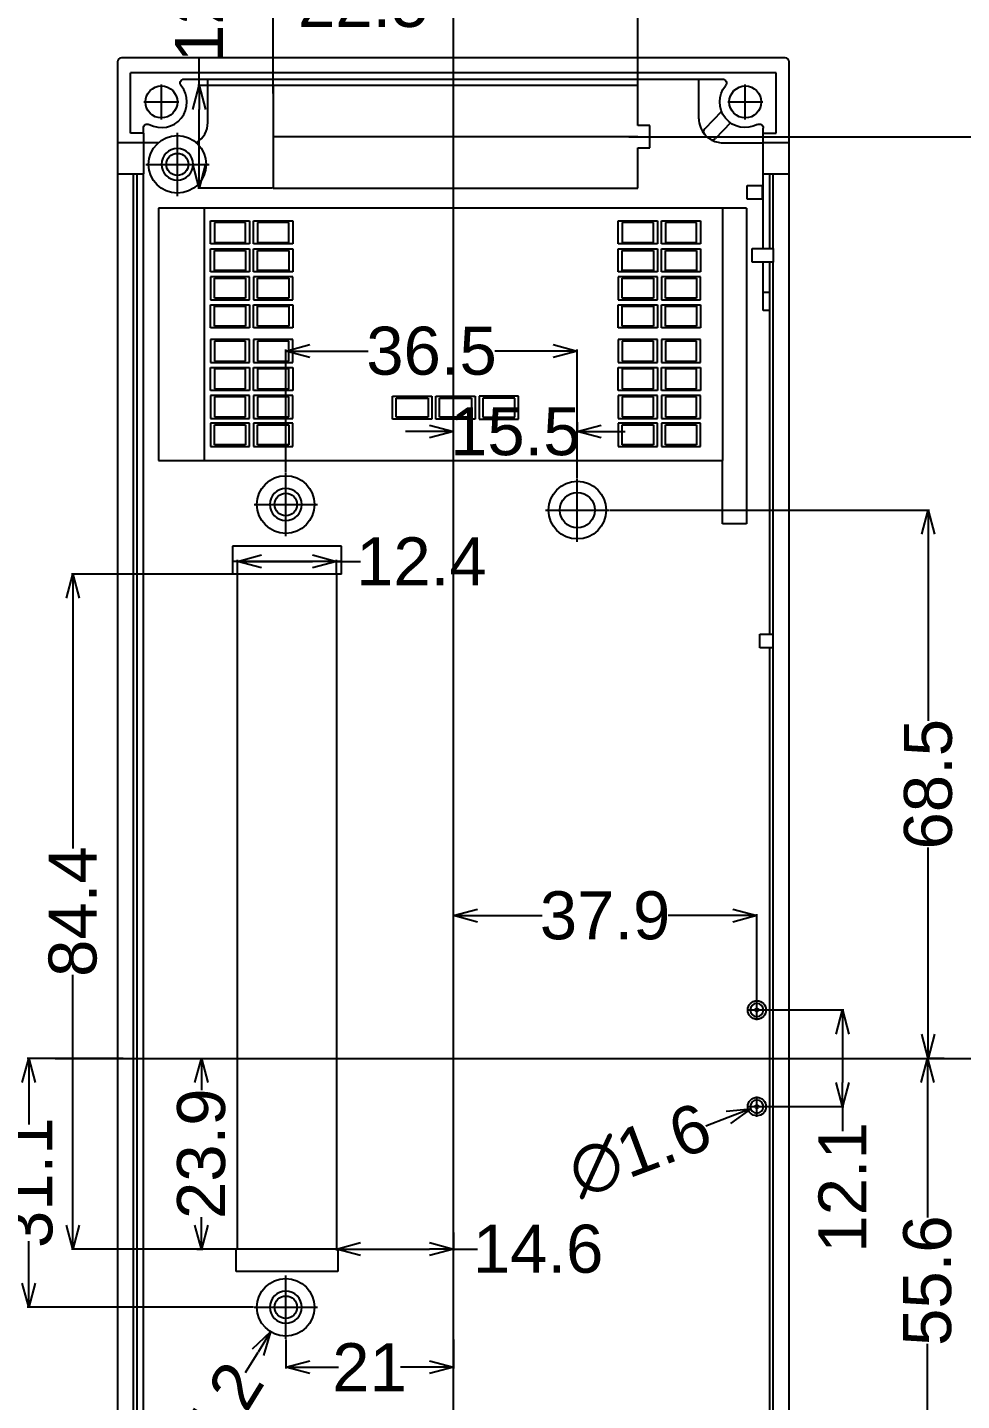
# Model space of a CAD drawing. Header units: millimetres. Extents: x 3277 to 4118, y 1069 to 1745.
# Drawn here: x 3357.5 to 3474.3, y 1372.1 to 1543.7 of the extents above; entities that cross this region are included whole.
import ezdxf
from ezdxf.lldxf.tags import DXFTag

# ---------------------------------------------------------------- set-up
doc = ezdxf.new("R2010")
doc.units = ezdxf.units.MM
doc.layers.add('2', color=7, linetype='Continuous', true_color=0xffffff)
doc.styles.get("Standard").update_dxf_attribs({"font": 'arial.ttf'})
tags = doc.linetypes.add('CENTER', pattern=[2, 1.25, -0.25, 0.25, -0.25]).pattern_tags.tags
tags[10:11] = [DXFTag(74, 4), DXFTag(75, 0), DXFTag(340, '0'), DXFTag(46, 0.0), DXFTag(50, 0.0), DXFTag(44, 0.0), DXFTag(45, 0.0)]
tags[8:9] = [DXFTag(74, 4), DXFTag(75, 0), DXFTag(340, '0'), DXFTag(46, 0.0), DXFTag(50, 0.0), DXFTag(44, 0.0), DXFTag(45, 0.0)]
tags[6:7] = [DXFTag(74, 4), DXFTag(75, 0), DXFTag(340, '0'), DXFTag(46, 0.0), DXFTag(50, 0.0), DXFTag(44, 0.0), DXFTag(45, 0.0)]
tags[4:5] = [DXFTag(74, 4), DXFTag(75, 0), DXFTag(340, '0'), DXFTag(46, 0.0), DXFTag(50, 0.0), DXFTag(44, 0.0), DXFTag(45, 0.0)]
doc.dimstyles.new('副本 (2)Standard', dxfattribs={"dimtxt": 6, "dimasz": 3, "dimexe": 0.18, "dimexo": 0.0625, "dimgap": 0.09, "dimtad": 0, "dimdec": 1, "dimdsep": 46, "dimtxsty": 'Standard', "dimblk": 'OPEN30', "dimcen": 0.09, "dimclrd": 3, "dimclre": 3, "dimclrt": 6, "dimazin": 2, "dimtfac": 1, "dimtdec": 1, "dimtofl": 0, "dimtmove": 0, "dimatfit": 3, "dimfxl": 1, "dimtolj": 1, "dimtzin": 0, "dimarcsym": 0})

# ---------------------------------------------------------------- blocks, each defined once
blk = doc.blocks.new('_Open30')
at = {"color": 0, "linetype": 'ByBlock', "lineweight": -2}
for p, q in [((-1, 0.268), (0, 0)), ((0, 0), (-1, -0.268)), ((0, 0), (-1, 0))]:
    blk.add_line(p, q, dxfattribs=at)
blk = doc.blocks.new('*D101')
at = {"color": 3, "lineweight": -2, "transparency": 16777216}
for p, q in [((3378.99, 1536.44), (3378.99, 1539.93)), ((3388.17, 1536.44), (3378.81, 1536.44)), ((3378.99, 1526.64), (3378.99, 1533.44)), ((3388.17, 1523.64), (3378.81, 1523.64))]:
    blk.add_line(p, q, dxfattribs=at)
at = {"layer": 'Defpoints', "color": 0, "transparency": 16777216}
for p in [(3378.99, 1536.44), (3388.23, 1536.44), (3388.23, 1523.64)]:
    blk.add_point(p, dxfattribs=at)
at = {"color": 3, "lineweight": -2, "transparency": 16777216, "xscale": 3, "yscale": 3, "zscale": 3}
for p, rotation in [((3378.99, 1536.44), 90), ((3378.99, 1523.64), 270)]:
    blk.add_blockref('_Open30', p, dxfattribs=dict(at, rotation=rotation))
at = {"color": 6, "transparency": 16777216, "insert": (3378.99, 1547.53), "char_height": 6, "attachment_point": 5, "rotation": 90}
blk.add_mtext('\\A1;12.8', dxfattribs=at)
blk = doc.blocks.new('*D102')
at = {"color": 3, "lineweight": -2, "transparency": 16777216}
for p, q in [((3388.23, 1535.45), (3388.23, 1557.2)), ((3391.23, 1557.02), (3403.03, 1557.02)), ((3430.83, 1557.02), (3419.03, 1557.02)), ((3433.83, 1535.45), (3433.83, 1557.2))]:
    blk.add_line(p, q, dxfattribs=at)
at = {"layer": 'Defpoints', "color": 0, "transparency": 16777216}
for p in [(3433.83, 1557.02), (3388.23, 1535.39), (3433.83, 1535.39)]:
    blk.add_point(p, dxfattribs=at)
at = {"color": 3, "lineweight": -2, "transparency": 16777216, "xscale": 3, "yscale": 3, "zscale": 3, "rotation": 180}
blk.add_blockref('_Open30', (3388.23, 1557.02), dxfattribs=at)
at = {"color": 3, "lineweight": -2, "transparency": 16777216, "xscale": 3, "yscale": 3, "zscale": 3}
blk.add_blockref('_Open30', (3433.83, 1557.02), dxfattribs=at)
at = {"color": 6, "transparency": 16777216, "insert": (3411.03, 1557.02), "char_height": 6, "attachment_point": 5}
blk.add_mtext('\\A1;45.6', dxfattribs=at)
blk = doc.blocks.new('*D103')
at = {"color": 3, "lineweight": -2, "transparency": 16777216}
for p, q in [((3388.23, 1543.44), (3388.23, 1546.9)), ((3391.23, 1546.72), (3391.54, 1546.72)), ((3407.76, 1546.72), (3407.45, 1546.72)), ((3410.76, 1539.2), (3410.76, 1546.9))]:
    blk.add_line(p, q, dxfattribs=at)
at = {"layer": 'Defpoints', "color": 0, "transparency": 16777216}
for p in [(3410.76, 1546.72), (3388.23, 1543.38), (3410.76, 1539.13)]:
    blk.add_point(p, dxfattribs=at)
at = {"color": 3, "lineweight": -2, "transparency": 16777216, "xscale": 3, "yscale": 3, "zscale": 3, "rotation": 180}
blk.add_blockref('_Open30', (3388.23, 1546.72), dxfattribs=at)
at = {"color": 3, "lineweight": -2, "transparency": 16777216, "xscale": 3, "yscale": 3, "zscale": 3}
blk.add_blockref('_Open30', (3410.76, 1546.72), dxfattribs=at)
at = {"color": 6, "transparency": 16777216, "insert": (3399.5, 1546.72), "char_height": 6, "attachment_point": 5}
blk.add_mtext('\\A1;22.5', dxfattribs=at)
blk = doc.blocks.new('*D104')
at = {"color": 3, "lineweight": -2, "transparency": 16777216}
for p, q in [((3432.71, 1530.04), (3481.85, 1530.04)), ((3481.67, 1527.04), (3481.67, 1482.37)), ((3481.67, 1417.89), (3481.67, 1462.57)), ((3448.55, 1414.89), (3481.85, 1414.89))]:
    blk.add_line(p, q, dxfattribs=at)
at = {"layer": 'Defpoints', "color": 0, "transparency": 16777216}
for p in [(3432.65, 1530.04), (3448.49, 1414.89), (3481.67, 1414.89)]:
    blk.add_point(p, dxfattribs=at)
at = {"color": 3, "lineweight": -2, "transparency": 16777216, "xscale": 3, "yscale": 3, "zscale": 3}
for p, rotation in [((3481.67, 1530.04), 90), ((3481.67, 1414.89), 270)]:
    blk.add_blockref('_Open30', p, dxfattribs=dict(at, rotation=rotation))
at = {"color": 6, "transparency": 16777216, "insert": (3481.67, 1472.47), "char_height": 6, "attachment_point": 5, "rotation": 90}
blk.add_mtext('\\A1;115.2', dxfattribs=at)
blk = doc.blocks.new('*D105')
at = {"color": 3, "lineweight": -2, "transparency": 16777216}
for p, q in [((3389.81, 1488.12), (3389.81, 1503.45)), ((3392.81, 1503.27), (3400.13, 1503.27)), ((3423.26, 1503.27), (3415.94, 1503.27)), ((3426.26, 1487.42), (3426.26, 1503.45))]:
    blk.add_line(p, q, dxfattribs=at)
at = {"layer": 'Defpoints', "color": 0, "transparency": 16777216}
for p in [(3426.26, 1503.27), (3389.81, 1488.05), (3426.26, 1487.35)]:
    blk.add_point(p, dxfattribs=at)
at = {"color": 3, "lineweight": -2, "transparency": 16777216, "xscale": 3, "yscale": 3, "zscale": 3, "rotation": 180}
blk.add_blockref('_Open30', (3389.81, 1503.27), dxfattribs=at)
at = {"color": 3, "lineweight": -2, "transparency": 16777216, "xscale": 3, "yscale": 3, "zscale": 3}
blk.add_blockref('_Open30', (3426.26, 1503.27), dxfattribs=at)
at = {"color": 6, "transparency": 16777216, "insert": (3408.03, 1503.27), "char_height": 6, "attachment_point": 5}
blk.add_mtext('\\A1;36.5', dxfattribs=at)
blk = doc.blocks.new('*D106')
at = {"color": 3, "lineweight": -2, "transparency": 16777216}
for p, q in [((3407.76, 1493.21), (3404.76, 1493.21)), ((3410.76, 1492.36), (3410.76, 1493.39)), ((3426.26, 1494.36), (3426.26, 1493.03)), ((3429.26, 1493.21), (3432.26, 1493.21))]:
    blk.add_line(p, q, dxfattribs=at)
at = {"layer": 'Defpoints', "color": 0, "transparency": 16777216}
for p in [(3426.26, 1494.42), (3410.76, 1493.21), (3410.76, 1492.3)]:
    blk.add_point(p, dxfattribs=at)
at = {"color": 3, "lineweight": -2, "transparency": 16777216, "xscale": 3, "yscale": 3, "zscale": 3}
blk.add_blockref('_Open30', (3410.76, 1493.21), dxfattribs=at)
at = {"color": 3, "lineweight": -2, "transparency": 16777216, "xscale": 3, "yscale": 3, "zscale": 3, "rotation": 180}
blk.add_blockref('_Open30', (3426.26, 1493.21), dxfattribs=at)
at = {"color": 6, "transparency": 16777216, "insert": (3418.51, 1493.21), "char_height": 6, "attachment_point": 5}
blk.add_mtext('\\A1;15.5', dxfattribs=at)
blk = doc.blocks.new('*D107')
at = {"color": 3, "lineweight": -2, "transparency": 16777216}
for p, q in [((3430.28, 1483.39), (3470.31, 1483.39)), ((3470.13, 1480.39), (3470.13, 1457.07)), ((3470.13, 1417.89), (3470.13, 1441.22)), ((3472.11, 1414.89), (3469.95, 1414.89))]:
    blk.add_line(p, q, dxfattribs=at)
at = {"layer": 'Defpoints', "color": 0, "transparency": 16777216}
for p in [(3430.22, 1483.39), (3470.13, 1414.89), (3472.17, 1414.89)]:
    blk.add_point(p, dxfattribs=at)
at = {"color": 3, "lineweight": -2, "transparency": 16777216, "xscale": 3, "yscale": 3, "zscale": 3}
for p, rotation in [((3470.13, 1483.39), 90), ((3470.13, 1414.89), 270)]:
    blk.add_blockref('_Open30', p, dxfattribs=dict(at, rotation=rotation))
at = {"color": 6, "transparency": 16777216, "insert": (3470.13, 1449.14), "char_height": 6, "attachment_point": 5, "rotation": 90}
blk.add_mtext('\\A1;68.5', dxfattribs=at)
blk = doc.blocks.new('*D108')
at = {"color": 3, "lineweight": -2, "transparency": 16777216}
for p, q in [((3383.77, 1475.46), (3383.77, 1477.17)), ((3386.77, 1476.99), (3393.17, 1476.99)), ((3396.17, 1475.46), (3396.17, 1477.17)), ((3396.17, 1476.99), (3399.17, 1476.99))]:
    blk.add_line(p, q, dxfattribs=at)
at = {"layer": 'Defpoints', "color": 0, "transparency": 16777216}
for p in [(3396.17, 1476.99), (3383.77, 1475.39), (3396.17, 1475.39)]:
    blk.add_point(p, dxfattribs=at)
at = {"color": 3, "lineweight": -2, "transparency": 16777216, "xscale": 3, "yscale": 3, "zscale": 3, "rotation": 180}
blk.add_blockref('_Open30', (3383.77, 1476.99), dxfattribs=at)
at = {"color": 3, "lineweight": -2, "transparency": 16777216, "xscale": 3, "yscale": 3, "zscale": 3}
blk.add_blockref('_Open30', (3396.17, 1476.99), dxfattribs=at)
at = {"color": 6, "transparency": 16777216, "insert": (3406.76, 1476.99), "char_height": 6, "attachment_point": 5}
blk.add_mtext('\\A1;12.4', dxfattribs=at)
blk = doc.blocks.new('*D109')
at = {"color": 3, "lineweight": -2, "transparency": 16777216}
for p, q in [((3384.1, 1475.39), (3363.01, 1475.39)), ((3363.19, 1472.39), (3363.19, 1441.09)), ((3363.19, 1394.04), (3363.19, 1425.34)), ((3385.4, 1391.04), (3363.01, 1391.04))]:
    blk.add_line(p, q, dxfattribs=at)
at = {"layer": 'Defpoints', "color": 0, "transparency": 16777216}
for p in [(3363.19, 1475.39), (3384.16, 1475.39), (3385.47, 1391.04)]:
    blk.add_point(p, dxfattribs=at)
at = {"color": 3, "lineweight": -2, "transparency": 16777216, "xscale": 3, "yscale": 3, "zscale": 3}
for p, rotation in [((3363.19, 1475.39), 90), ((3363.19, 1391.04), 270)]:
    blk.add_blockref('_Open30', p, dxfattribs=dict(at, rotation=rotation))
at = {"color": 6, "transparency": 16777216, "insert": (3363.19, 1433.22), "char_height": 6, "attachment_point": 5, "rotation": 90}
blk.add_mtext('\\A1;84.4', dxfattribs=at)
blk = doc.blocks.new('*D110')
at = {"color": 3, "lineweight": -2, "transparency": 16777216}
for p, q in [((3396.17, 1392.55), (3396.17, 1390.88)), ((3410.76, 1393.12), (3410.76, 1390.88)), ((3399.17, 1391.06), (3407.76, 1391.06)), ((3410.76, 1391.06), (3413.76, 1391.06))]:
    blk.add_line(p, q, dxfattribs=at)
at = {"layer": 'Defpoints', "color": 0, "transparency": 16777216}
for p in [(3410.76, 1393.19), (3396.17, 1392.61), (3410.76, 1391.06)]:
    blk.add_point(p, dxfattribs=at)
at = {"color": 3, "lineweight": -2, "transparency": 16777216, "xscale": 3, "yscale": 3, "zscale": 3, "rotation": 180}
blk.add_blockref('_Open30', (3396.17, 1391.06), dxfattribs=at)
at = {"color": 3, "lineweight": -2, "transparency": 16777216, "xscale": 3, "yscale": 3, "zscale": 3}
blk.add_blockref('_Open30', (3410.76, 1391.06), dxfattribs=at)
at = {"color": 6, "transparency": 16777216, "insert": (3421.36, 1391.06), "char_height": 6, "attachment_point": 5}
blk.add_mtext('\\A1;14.6', dxfattribs=at)
blk = doc.blocks.new('*D111')
at = {"color": 3, "lineweight": -2, "transparency": 16777216}
for p, q in [((3389.81, 1379.77), (3389.81, 1376.12)), ((3410.76, 1379.77), (3410.76, 1376.12)), ((3392.81, 1376.3), (3396.42, 1376.3)), ((3407.76, 1376.3), (3404.14, 1376.3))]:
    blk.add_line(p, q, dxfattribs=at)
at = {"layer": 'Defpoints', "color": 0, "transparency": 16777216}
for p in [(3389.81, 1379.83), (3410.76, 1379.83), (3410.76, 1376.3)]:
    blk.add_point(p, dxfattribs=at)
at = {"color": 3, "lineweight": -2, "transparency": 16777216, "xscale": 3, "yscale": 3, "zscale": 3, "rotation": 180}
blk.add_blockref('_Open30', (3389.81, 1376.3), dxfattribs=at)
at = {"color": 3, "lineweight": -2, "transparency": 16777216, "xscale": 3, "yscale": 3, "zscale": 3}
blk.add_blockref('_Open30', (3410.76, 1376.3), dxfattribs=at)
at = {"color": 6, "transparency": 16777216, "insert": (3400.28, 1376.3), "char_height": 6, "attachment_point": 5}
blk.add_mtext('\\A1;21', dxfattribs=at)
blk = doc.blocks.new('*D112')
at = {"color": 3, "lineweight": -2, "transparency": 16777216}
for p, q in [((3369.49, 1414.89), (3357.49, 1414.89)), ((3357.67, 1411.89), (3357.67, 1406.64)), ((3357.67, 1386.79), (3357.67, 1392.04)), ((3385.79, 1383.79), (3357.49, 1383.79))]:
    blk.add_line(p, q, dxfattribs=at)
at = {"layer": 'Defpoints', "color": 0, "transparency": 16777216}
for p in [(3357.67, 1414.89), (3369.55, 1414.89), (3385.85, 1383.79)]:
    blk.add_point(p, dxfattribs=at)
at = {"color": 3, "lineweight": -2, "transparency": 16777216, "xscale": 3, "yscale": 3, "zscale": 3}
for p, rotation in [((3357.67, 1414.89), 90), ((3357.67, 1383.79), 270)]:
    blk.add_blockref('_Open30', p, dxfattribs=dict(at, rotation=rotation))
at = {"color": 6, "transparency": 16777216, "insert": (3357.67, 1399.34), "char_height": 6, "attachment_point": 5, "rotation": 90}
blk.add_mtext('\\A1;31.1', dxfattribs=at)
blk = doc.blocks.new('*D113')
at = {"color": 3, "lineweight": -2, "transparency": 16777216}
for p, q in [((3378.67, 1414.89), (3379.44, 1414.89)), ((3379.26, 1411.89), (3379.26, 1410.91)), ((3379.26, 1394.04), (3379.26, 1395.03)), ((3378.67, 1391.04), (3379.44, 1391.04))]:
    blk.add_line(p, q, dxfattribs=at)
at = {"layer": 'Defpoints', "color": 0, "transparency": 16777216}
for p in [(3378.61, 1414.89), (3379.26, 1414.89), (3378.61, 1391.04)]:
    blk.add_point(p, dxfattribs=at)
at = {"color": 3, "lineweight": -2, "transparency": 16777216, "xscale": 3, "yscale": 3, "zscale": 3}
for p, rotation in [((3379.26, 1414.89), 90), ((3379.26, 1391.04), 270)]:
    blk.add_blockref('_Open30', p, dxfattribs=dict(at, rotation=rotation))
at = {"color": 6, "transparency": 16777216, "insert": (3379.26, 1402.97), "char_height": 6, "attachment_point": 5, "rotation": 90}
blk.add_mtext('\\A1;23.9', dxfattribs=at)
blk = doc.blocks.new('*D117')
at = {"color": 3, "lineweight": -2, "transparency": 16777216}
for p, q in [((3456.14, 1414.89), (3470.22, 1414.89)), ((3470.04, 1411.89), (3470.04, 1394.99)), ((3470.04, 1362.32), (3470.04, 1379.23)), ((3432.08, 1359.32), (3470.22, 1359.32))]:
    blk.add_line(p, q, dxfattribs=at)
at = {"layer": 'Defpoints', "color": 0, "transparency": 16777216}
for p in [(3456.08, 1414.89), (3470.04, 1414.89), (3432.02, 1359.32)]:
    blk.add_point(p, dxfattribs=at)
at = {"color": 3, "lineweight": -2, "transparency": 16777216, "xscale": 3, "yscale": 3, "zscale": 3}
for p, rotation in [((3470.04, 1414.89), 90), ((3470.04, 1359.32), 270)]:
    blk.add_blockref('_Open30', p, dxfattribs=dict(at, rotation=rotation))
at = {"color": 6, "transparency": 16777216, "insert": (3470.04, 1387.11), "char_height": 6, "attachment_point": 5, "rotation": 90}
blk.add_mtext('\\A1;55.6', dxfattribs=at)
blk = doc.blocks.new('*D118')
at = {"color": 3, "lineweight": -2, "transparency": 16777216}
for p, q in [((3450.03, 1420.93), (3459.59, 1420.93)), ((3459.41, 1417.93), (3459.41, 1411.86)), ((3450.03, 1408.86), (3459.59, 1408.86)), ((3459.41, 1408.86), (3459.41, 1405.79))]:
    blk.add_line(p, q, dxfattribs=at)
at = {"layer": 'Defpoints', "color": 0, "transparency": 16777216}
for p in [(3449.97, 1420.93), (3449.97, 1408.86), (3459.41, 1408.86)]:
    blk.add_point(p, dxfattribs=at)
at = {"color": 3, "lineweight": -2, "transparency": 16777216, "xscale": 3, "yscale": 3, "zscale": 3}
for p, rotation in [((3459.41, 1420.93), 90), ((3459.41, 1408.86), 270)]:
    blk.add_blockref('_Open30', p, dxfattribs=dict(at, rotation=rotation))
at = {"color": 6, "transparency": 16777216, "insert": (3459.41, 1398.77), "char_height": 6, "attachment_point": 5, "rotation": 90}
blk.add_mtext('\\A1;12.1', dxfattribs=at)
blk = doc.blocks.new('*D119')
at = {"color": 3, "lineweight": -2, "transparency": 16777216}
for p, q in [((3410.76, 1428.28), (3410.76, 1432.9)), ((3413.76, 1432.72), (3421.85, 1432.72)), ((3445.71, 1432.72), (3437.62, 1432.72)), ((3448.71, 1422.25), (3448.71, 1432.9))]:
    blk.add_line(p, q, dxfattribs=at)
at = {"layer": 'Defpoints', "color": 0, "transparency": 16777216}
for p in [(3410.76, 1432.72), (3410.76, 1428.21), (3448.71, 1422.19)]:
    blk.add_point(p, dxfattribs=at)
at = {"color": 3, "lineweight": -2, "transparency": 16777216, "xscale": 3, "yscale": 3, "zscale": 3, "rotation": 180}
blk.add_blockref('_Open30', (3410.76, 1432.72), dxfattribs=at)
at = {"color": 3, "lineweight": -2, "transparency": 16777216, "xscale": 3, "yscale": 3, "zscale": 3}
blk.add_blockref('_Open30', (3448.71, 1432.72), dxfattribs=at)
at = {"color": 6, "transparency": 16777216, "insert": (3429.73, 1432.72), "char_height": 6, "attachment_point": 5}
blk.add_mtext('\\A1;37.9', dxfattribs=at)
blk = doc.blocks.new('*D120')
at = {"color": 3, "lineweight": -2, "transparency": 16777216}
for p, q in [((3389.72, 1383.79), (3389.9, 1383.79)), ((3389.81, 1383.7), (3389.81, 1383.88)), ((3384.78, 1375.62), (3386.35, 1378.17))]:
    blk.add_line(p, q, dxfattribs=at)
at = {"layer": 'Defpoints', "color": 0, "transparency": 16777216}
for p in [(3391.7, 1386.86), (3387.92, 1380.73)]:
    blk.add_point(p, dxfattribs=at)
at = {"color": 3, "lineweight": -2, "transparency": 16777216, "xscale": 3, "yscale": 3, "zscale": 3, "rotation": 58.37727580473899}
blk.add_blockref('_Open30', (3387.92, 1380.73), dxfattribs=at)
at = {"color": 6, "transparency": 16777216, "insert": (3380.17, 1368.14), "char_height": 6, "attachment_point": 5, "rotation": 58.3773}
blk.add_mtext('\\A1;∅7.2', dxfattribs=at)
blk = doc.blocks.new('*D121')
at = {"color": 3, "lineweight": -2, "transparency": 16777216}
for p, q in [((3448.62, 1408.86), (3448.8, 1408.86)), ((3448.71, 1408.77), (3448.71, 1408.95)), ((3442.32, 1406.47), (3445.13, 1407.52))]:
    blk.add_line(p, q, dxfattribs=at)
at = {"layer": 'Defpoints', "color": 0, "transparency": 16777216}
for p in [(3449.48, 1409.15), (3447.94, 1408.57)]:
    blk.add_point(p, dxfattribs=at)
at = {"color": 3, "lineweight": -2, "transparency": 16777216, "xscale": 3, "yscale": 3, "zscale": 3, "rotation": 20.55962443357101}
blk.add_blockref('_Open30', (3447.94, 1408.57), dxfattribs=at)
at = {"color": 6, "transparency": 16777216, "insert": (3434.07, 1403.37), "char_height": 6, "attachment_point": 5, "rotation": 20.5596}
blk.add_mtext('\\A1;∅1.6', dxfattribs=at)

msp = doc.modelspace()

# ---------------------------------------------------------------- linework, layer by layer
at = {"layer": '2', "color": 7}
for p, q in [((3368.76, 1539.39), (3368.76, 1529.29)), ((3452.26, 1539.89), (3369.26, 1539.89)), ((3452.76, 1529.29), (3452.76, 1539.39)), ((3451.11, 1538.04), (3370.41, 1538.04)), ((3370.41, 1530.49), (3370.41, 1538.04)), ((3451.11, 1530.49), (3451.11, 1538.04)), ((3377.12, 1537.24), (3444.4, 1537.24)), ((3380.06, 1531.84), (3380.06, 1537.24)), ((3433.83, 1536.44), (3388.23, 1536.44)), ((3388.23, 1536.44), (3388.23, 1523.64)), ((3433.83, 1531.44), (3433.83, 1536.44)), ((3441.46, 1532.29), (3441.46, 1537.24)), ((3444.29, 1533.21), (3442.19, 1531.02)), ((3372.01, 1530.49), (3370.41, 1530.49)), ((3372.01, 1530.49), (3372.01, 1531.13)), ((3372.01, 1530.49), (3372.01, 1529.29)), ((3435.33, 1531.44), (3433.83, 1531.44)), ((3435.33, 1528.64), (3435.33, 1531.44)), ((3445.41, 1531.78), (3443.52, 1529.81)), ((3449.51, 1530.49), (3449.51, 1531.13)), ((3449.51, 1529.29), (3449.51, 1530.49)), ((3449.51, 1530.49), (3451.11, 1530.49)), ((3372.01, 1529.29), (3368.76, 1529.29)), ((3368.76, 1529.29), (3368.76, 1525.39)), ((3373.88, 1529.29), (3372.01, 1529.29)), ((3372.01, 1529.29), (3372.01, 1525.39)), ((3444.46, 1529.29), (3449.51, 1529.29)), ((3452.76, 1529.29), (3449.51, 1529.29)), ((3449.51, 1525.39), (3449.51, 1529.29)), ((3452.76, 1525.39), (3452.76, 1529.29)), ((3433.83, 1528.64), (3435.33, 1528.64)), ((3433.83, 1523.64), (3433.83, 1528.64)), ((3368.76, 1525.39), (3372.01, 1525.39)), ((3368.76, 1525.39), (3368.76, 1304.39)), ((3370.76, 1304.39), (3370.76, 1525.39)), ((3371.21, 1304.39), (3371.21, 1525.39)), ((3372.01, 1304.39), (3372.01, 1525.39)), ((3449.51, 1516.09), (3449.51, 1525.39)), ((3449.51, 1525.39), (3452.76, 1525.39)), ((3450.31, 1516.09), (3450.31, 1525.39)), ((3450.76, 1516.09), (3450.76, 1525.39)), ((3452.76, 1304.39), (3452.76, 1525.39)), ((3388.23, 1523.64), (3433.83, 1523.64)), ((3447.51, 1522.24), (3447.51, 1523.94)), ((3447.51, 1523.94), (3449.41, 1523.94)), ((3449.41, 1522.24), (3449.41, 1523.94)), ((3449.41, 1522.24), (3447.51, 1522.24)), ((3447.41, 1521.14), (3373.91, 1521.14)), ((3373.91, 1521.14), (3373.91, 1489.59)), ((3379.66, 1489.59), (3379.66, 1521.14)), ((3444.41, 1521.14), (3444.41, 1489.59)), ((3447.41, 1521.14), (3447.41, 1481.69)), ((3380.38, 1519.54), (3385.28, 1519.54)), ((3380.38, 1516.65), (3380.38, 1519.54)), ((3384.78, 1519.35), (3380.88, 1519.35)), ((3380.88, 1519.35), (3380.88, 1516.85)), ((3384.78, 1516.85), (3384.78, 1519.35)), ((3385.28, 1519.54), (3385.28, 1516.65)), ((3385.78, 1519.54), (3390.68, 1519.54)), ((3385.78, 1516.65), (3385.78, 1519.54)), ((3390.18, 1519.35), (3386.28, 1519.35)), ((3386.28, 1519.35), (3386.28, 1516.85)), ((3390.18, 1516.85), (3390.18, 1519.35)), ((3390.68, 1519.54), (3390.68, 1516.65)), ((3431.38, 1519.54), (3436.28, 1519.54)), ((3431.38, 1516.65), (3431.38, 1519.54)), ((3431.88, 1519.35), (3431.88, 1516.85)), ((3435.78, 1519.35), (3431.88, 1519.35)), ((3435.78, 1516.85), (3435.78, 1519.35)), ((3436.28, 1519.54), (3436.28, 1516.65)), ((3436.78, 1519.54), (3441.68, 1519.54)), ((3436.78, 1516.65), (3436.78, 1519.54)), ((3441.18, 1519.35), (3437.28, 1519.35)), ((3437.28, 1519.35), (3437.28, 1516.85)), ((3441.18, 1516.85), (3441.18, 1519.35)), ((3441.68, 1519.54), (3441.68, 1516.65)), ((3380.88, 1516.85), (3384.78, 1516.85)), ((3386.28, 1516.85), (3390.18, 1516.85)), ((3431.88, 1516.85), (3435.78, 1516.85)), ((3437.28, 1516.85), (3441.18, 1516.85)), ((3385.28, 1516.65), (3380.38, 1516.65)), ((3380.38, 1513.16), (3380.38, 1516.05)), ((3380.38, 1516.05), (3385.28, 1516.05)), ((3380.88, 1513.35), (3380.88, 1515.85)), ((3380.88, 1515.85), (3384.78, 1515.85)), ((3384.78, 1515.85), (3384.78, 1513.35)), ((3385.28, 1516.05), (3385.28, 1513.16)), ((3390.68, 1516.65), (3385.78, 1516.65)), ((3385.78, 1513.16), (3385.78, 1516.05)), ((3385.78, 1516.05), (3390.68, 1516.05)), ((3386.28, 1513.35), (3386.28, 1515.85)), ((3386.28, 1515.85), (3390.18, 1515.85)), ((3390.18, 1515.85), (3390.18, 1513.35)), ((3390.68, 1516.05), (3390.68, 1513.16)), ((3436.28, 1516.65), (3431.38, 1516.65)), ((3431.38, 1516.05), (3436.28, 1516.05)), ((3431.38, 1513.16), (3431.38, 1516.05)), ((3431.88, 1513.35), (3431.88, 1515.85)), ((3431.88, 1515.85), (3435.78, 1515.85)), ((3435.78, 1515.85), (3435.78, 1513.35)), ((3436.28, 1516.05), (3436.28, 1513.16)), ((3441.68, 1516.65), (3436.78, 1516.65)), ((3436.78, 1516.05), (3441.68, 1516.05)), ((3436.78, 1513.16), (3436.78, 1516.05)), ((3437.28, 1513.35), (3437.28, 1515.85)), ((3437.28, 1515.85), (3441.18, 1515.85)), ((3441.18, 1515.85), (3441.18, 1513.35)), ((3441.68, 1516.05), (3441.68, 1513.16)), ((3448.11, 1516.09), (3450.76, 1516.09)), ((3448.11, 1514.39), (3448.11, 1516.09)), ((3450.76, 1516.09), (3450.76, 1514.39)), ((3384.78, 1513.35), (3380.88, 1513.35)), ((3390.18, 1513.35), (3386.28, 1513.35)), ((3435.78, 1513.35), (3431.88, 1513.35)), ((3441.18, 1513.35), (3437.28, 1513.35)), ((3450.76, 1514.39), (3448.11, 1514.39)), ((3449.51, 1510.62), (3449.51, 1514.39)), ((3450.31, 1510.62), (3450.31, 1514.39)), ((3450.76, 1467.89), (3450.76, 1514.39)), ((3385.28, 1513.16), (3380.38, 1513.16)), ((3385.28, 1512.56), (3380.38, 1512.56)), ((3380.38, 1512.56), (3380.38, 1509.66)), ((3380.88, 1509.86), (3380.88, 1512.36)), ((3380.88, 1512.36), (3384.78, 1512.36)), ((3384.78, 1512.36), (3384.78, 1509.86)), ((3385.28, 1509.66), (3385.28, 1512.56)), ((3390.68, 1513.16), (3385.78, 1513.16)), ((3385.78, 1512.56), (3385.78, 1509.66)), ((3390.68, 1512.56), (3385.78, 1512.56)), ((3386.28, 1512.36), (3390.18, 1512.36)), ((3386.28, 1509.86), (3386.28, 1512.36)), ((3390.18, 1512.36), (3390.18, 1509.86)), ((3390.68, 1509.66), (3390.68, 1512.56)), ((3436.28, 1513.16), (3431.38, 1513.16)), ((3436.28, 1512.56), (3431.38, 1512.56)), ((3431.38, 1512.56), (3431.38, 1509.66)), ((3431.88, 1512.36), (3435.78, 1512.36)), ((3431.88, 1509.86), (3431.88, 1512.36)), ((3435.78, 1512.36), (3435.78, 1509.86)), ((3436.28, 1509.66), (3436.28, 1512.56)), ((3441.68, 1513.16), (3436.78, 1513.16)), ((3436.78, 1512.56), (3436.78, 1509.66)), ((3441.68, 1512.56), (3436.78, 1512.56)), ((3437.28, 1512.36), (3441.18, 1512.36)), ((3437.28, 1509.86), (3437.28, 1512.36)), ((3441.18, 1512.36), (3441.18, 1509.86)), ((3441.68, 1509.66), (3441.68, 1512.56)), ((3384.78, 1509.86), (3380.88, 1509.86)), ((3390.18, 1509.86), (3386.28, 1509.86)), ((3435.78, 1509.86), (3431.88, 1509.86)), ((3441.18, 1509.86), (3437.28, 1509.86)), ((3449.51, 1508.32), (3449.51, 1510.62)), ((3449.51, 1510.62), (3450.31, 1510.62)), ((3450.31, 1467.89), (3450.31, 1510.62)), ((3380.38, 1509.66), (3385.28, 1509.66)), ((3380.38, 1509.06), (3385.28, 1509.06)), ((3380.38, 1506.17), (3380.38, 1509.06)), ((3380.88, 1508.87), (3384.78, 1508.87)), ((3380.88, 1506.37), (3380.88, 1508.87)), ((3384.78, 1508.87), (3384.78, 1506.37)), ((3385.28, 1509.06), (3385.28, 1506.17)), ((3385.78, 1509.66), (3390.68, 1509.66)), ((3385.78, 1509.06), (3390.68, 1509.06)), ((3385.78, 1506.17), (3385.78, 1509.06)), ((3386.28, 1506.37), (3386.28, 1508.87)), ((3386.28, 1508.87), (3390.18, 1508.87)), ((3390.18, 1508.87), (3390.18, 1506.37)), ((3390.68, 1509.06), (3390.68, 1506.17)), ((3431.38, 1509.66), (3436.28, 1509.66)), ((3431.38, 1506.17), (3431.38, 1509.06)), ((3431.38, 1509.06), (3436.28, 1509.06)), ((3431.88, 1506.37), (3431.88, 1508.87)), ((3431.88, 1508.87), (3435.78, 1508.87)), ((3435.78, 1508.87), (3435.78, 1506.37)), ((3436.28, 1509.06), (3436.28, 1506.17)), ((3436.78, 1509.66), (3441.68, 1509.66)), ((3436.78, 1509.06), (3441.68, 1509.06)), ((3436.78, 1506.17), (3436.78, 1509.06)), ((3437.28, 1506.37), (3437.28, 1508.87)), ((3437.28, 1508.87), (3441.18, 1508.87)), ((3441.18, 1508.87), (3441.18, 1506.37)), ((3441.68, 1509.06), (3441.68, 1506.17)), ((3450.31, 1508.32), (3449.51, 1508.32)), ((3385.28, 1506.17), (3380.38, 1506.17)), ((3380.38, 1504.72), (3380.38, 1501.82)), ((3385.28, 1504.72), (3380.38, 1504.72)), ((3384.78, 1506.37), (3380.88, 1506.37)), ((3385.28, 1501.82), (3385.28, 1504.72)), ((3390.68, 1506.17), (3385.78, 1506.17)), ((3390.68, 1504.72), (3385.78, 1504.72)), ((3385.78, 1504.72), (3385.78, 1501.82)), ((3390.18, 1506.37), (3386.28, 1506.37)), ((3390.68, 1501.82), (3390.68, 1504.72)), ((3436.28, 1506.17), (3431.38, 1506.17)), ((3431.38, 1504.72), (3431.38, 1501.82)), ((3436.28, 1504.72), (3431.38, 1504.72)), ((3435.78, 1506.37), (3431.88, 1506.37)), ((3436.28, 1501.82), (3436.28, 1504.72)), ((3441.68, 1506.17), (3436.78, 1506.17)), ((3441.68, 1504.72), (3436.78, 1504.72)), ((3436.78, 1504.72), (3436.78, 1501.82)), ((3441.18, 1506.37), (3437.28, 1506.37)), ((3441.68, 1501.82), (3441.68, 1504.72)), ((3384.78, 1504.52), (3380.88, 1504.52)), ((3380.88, 1504.52), (3380.88, 1502.02)), ((3384.78, 1502.02), (3384.78, 1504.52)), ((3390.18, 1504.52), (3386.28, 1504.52)), ((3386.28, 1504.52), (3386.28, 1502.02)), ((3390.18, 1502.02), (3390.18, 1504.52)), ((3431.88, 1504.52), (3431.88, 1502.02)), ((3435.78, 1504.52), (3431.88, 1504.52)), ((3435.78, 1502.02), (3435.78, 1504.52)), ((3437.28, 1504.52), (3437.28, 1502.02)), ((3441.18, 1504.52), (3437.28, 1504.52)), ((3441.18, 1502.02), (3441.18, 1504.52)), ((3380.38, 1501.82), (3385.28, 1501.82)), ((3380.38, 1501.22), (3385.28, 1501.22)), ((3380.38, 1498.33), (3380.38, 1501.22)), ((3380.88, 1502.02), (3384.78, 1502.02)), ((3385.28, 1501.22), (3385.28, 1498.33)), ((3385.78, 1501.82), (3390.68, 1501.82)), ((3385.78, 1498.33), (3385.78, 1501.22)), ((3385.78, 1501.22), (3390.68, 1501.22)), ((3386.28, 1502.02), (3390.18, 1502.02)), ((3390.68, 1501.22), (3390.68, 1498.33)), ((3431.38, 1501.82), (3436.28, 1501.82)), ((3431.38, 1498.33), (3431.38, 1501.22)), ((3431.38, 1501.22), (3436.28, 1501.22)), ((3431.88, 1502.02), (3435.78, 1502.02)), ((3436.28, 1501.22), (3436.28, 1498.33)), ((3436.78, 1501.82), (3441.68, 1501.82)), ((3436.78, 1501.22), (3441.68, 1501.22)), ((3436.78, 1498.33), (3436.78, 1501.22)), ((3437.28, 1502.02), (3441.18, 1502.02)), ((3441.68, 1501.22), (3441.68, 1498.33)), ((3380.88, 1501.03), (3380.88, 1498.53)), ((3384.78, 1501.03), (3380.88, 1501.03)), ((3384.78, 1498.53), (3384.78, 1501.03)), ((3386.28, 1501.03), (3386.28, 1498.53)), ((3390.18, 1501.03), (3386.28, 1501.03)), ((3390.18, 1498.53), (3390.18, 1501.03)), ((3431.88, 1501.03), (3431.88, 1498.53)), ((3435.78, 1501.03), (3431.88, 1501.03)), ((3435.78, 1498.53), (3435.78, 1501.03)), ((3437.28, 1501.03), (3437.28, 1498.53)), ((3441.18, 1501.03), (3437.28, 1501.03)), ((3441.18, 1498.53), (3441.18, 1501.03)), ((3385.28, 1498.33), (3380.38, 1498.33)), ((3380.88, 1498.53), (3384.78, 1498.53)), ((3390.68, 1498.33), (3385.78, 1498.33)), ((3386.28, 1498.53), (3390.18, 1498.53)), ((3436.28, 1498.33), (3431.38, 1498.33)), ((3431.88, 1498.53), (3435.78, 1498.53)), ((3441.68, 1498.33), (3436.78, 1498.33)), ((3437.28, 1498.53), (3441.18, 1498.53)), ((3380.38, 1497.73), (3380.38, 1494.84)), ((3385.28, 1497.73), (3380.38, 1497.73)), ((3380.88, 1497.53), (3380.88, 1495.03)), ((3384.78, 1497.53), (3380.88, 1497.53)), ((3384.78, 1495.03), (3384.78, 1497.53)), ((3385.28, 1494.84), (3385.28, 1497.73)), ((3385.78, 1497.73), (3385.78, 1494.84)), ((3390.68, 1497.73), (3385.78, 1497.73)), ((3386.28, 1497.53), (3386.28, 1495.03)), ((3390.18, 1497.53), (3386.28, 1497.53)), ((3390.18, 1495.03), (3390.18, 1497.53)), ((3390.68, 1494.84), (3390.68, 1497.73)), ((3403.16, 1494.74), (3403.16, 1497.64)), ((3403.16, 1497.64), (3408.07, 1497.64)), ((3403.62, 1494.99), (3403.62, 1497.39)), ((3403.62, 1497.39), (3407.62, 1497.39)), ((3407.62, 1497.39), (3407.62, 1494.99)), ((3408.07, 1497.64), (3408.07, 1494.74)), ((3408.57, 1494.74), (3408.57, 1497.64)), ((3408.57, 1497.64), (3413.49, 1497.64)), ((3409.03, 1494.99), (3409.03, 1497.39)), ((3409.03, 1497.39), (3413.03, 1497.39)), ((3413.03, 1497.39), (3413.03, 1494.99)), ((3413.49, 1497.64), (3413.49, 1494.74)), ((3418.91, 1497.64), (3413.99, 1497.64)), ((3413.99, 1497.64), (3413.99, 1494.74)), ((3414.45, 1497.39), (3414.45, 1494.99)), ((3418.45, 1497.39), (3414.45, 1497.39)), ((3418.45, 1494.99), (3418.45, 1497.39)), ((3418.91, 1494.74), (3418.91, 1497.64)), ((3431.38, 1497.73), (3431.38, 1494.84)), ((3436.28, 1497.73), (3431.38, 1497.73)), ((3431.88, 1497.53), (3431.88, 1495.03)), ((3435.78, 1497.53), (3431.88, 1497.53)), ((3435.78, 1495.03), (3435.78, 1497.53)), ((3436.28, 1494.84), (3436.28, 1497.73)), ((3441.68, 1497.73), (3436.78, 1497.73)), ((3436.78, 1497.73), (3436.78, 1494.84)), ((3437.28, 1497.53), (3437.28, 1495.03)), ((3441.18, 1497.53), (3437.28, 1497.53)), ((3441.18, 1495.03), (3441.18, 1497.53)), ((3441.68, 1494.84), (3441.68, 1497.73)), ((3380.38, 1494.84), (3385.28, 1494.84)), ((3380.88, 1495.03), (3384.78, 1495.03)), ((3385.78, 1494.84), (3390.68, 1494.84)), ((3386.28, 1495.03), (3390.18, 1495.03)), ((3408.07, 1494.74), (3403.16, 1494.74)), ((3407.62, 1494.99), (3403.62, 1494.99)), ((3413.49, 1494.74), (3408.57, 1494.74)), ((3413.03, 1494.99), (3409.03, 1494.99)), ((3413.99, 1494.74), (3418.91, 1494.74)), ((3414.45, 1494.99), (3418.45, 1494.99)), ((3431.38, 1494.84), (3436.28, 1494.84)), ((3431.88, 1495.03), (3435.78, 1495.03)), ((3436.78, 1494.84), (3441.68, 1494.84)), ((3437.28, 1495.03), (3441.18, 1495.03)), ((3385.28, 1494.24), (3380.38, 1494.24)), ((3380.38, 1494.24), (3380.38, 1491.34)), ((3380.88, 1491.54), (3380.88, 1494.04)), ((3380.88, 1494.04), (3384.78, 1494.04)), ((3384.78, 1494.04), (3384.78, 1491.54)), ((3385.28, 1491.34), (3385.28, 1494.24)), ((3385.78, 1494.24), (3385.78, 1491.34)), ((3390.68, 1494.24), (3385.78, 1494.24)), ((3386.28, 1491.54), (3386.28, 1494.04)), ((3386.28, 1494.04), (3390.18, 1494.04)), ((3390.18, 1494.04), (3390.18, 1491.54)), ((3390.68, 1491.34), (3390.68, 1494.24)), ((3431.38, 1494.24), (3431.38, 1491.34)), ((3436.28, 1494.24), (3431.38, 1494.24)), ((3431.88, 1491.54), (3431.88, 1494.04)), ((3431.88, 1494.04), (3435.78, 1494.04)), ((3435.78, 1494.04), (3435.78, 1491.54)), ((3436.28, 1491.34), (3436.28, 1494.24)), ((3436.78, 1494.24), (3436.78, 1491.34)), ((3441.68, 1494.24), (3436.78, 1494.24)), ((3437.28, 1491.54), (3437.28, 1494.04)), ((3437.28, 1494.04), (3441.18, 1494.04)), ((3441.18, 1494.04), (3441.18, 1491.54)), ((3441.68, 1491.34), (3441.68, 1494.24)), ((3380.38, 1491.34), (3385.28, 1491.34)), ((3384.78, 1491.54), (3380.88, 1491.54)), ((3385.78, 1491.34), (3390.68, 1491.34)), ((3390.18, 1491.54), (3386.28, 1491.54)), ((3431.38, 1491.34), (3436.28, 1491.34)), ((3435.78, 1491.54), (3431.88, 1491.54)), ((3436.78, 1491.34), (3441.68, 1491.34)), ((3441.18, 1491.54), (3437.28, 1491.54)), ((3373.91, 1489.59), (3444.41, 1489.59)), ((3444.41, 1481.69), (3444.41, 1489.59)), ((3447.41, 1481.69), (3444.41, 1481.69)), ((3396.77, 1478.89), (3383.17, 1478.89)), ((3383.17, 1478.89), (3383.17, 1476.99)), ((3396.77, 1476.99), (3396.77, 1478.89)), ((3383.17, 1476.99), (3383.17, 1475.39)), ((3396.77, 1476.99), (3383.17, 1476.99)), ((3396.77, 1475.39), (3396.77, 1476.99)), ((3396.77, 1475.39), (3383.17, 1475.39)), ((3383.77, 1391.04), (3383.77, 1475.39)), ((3396.17, 1475.39), (3396.17, 1391.04)), ((3449.06, 1467.89), (3450.76, 1467.89)), ((3449.06, 1466.19), (3449.06, 1467.89)), ((3450.76, 1466.19), (3450.76, 1467.89)), ((3450.76, 1466.19), (3449.06, 1466.19)), ((3450.31, 1363.59), (3450.31, 1466.19)), ((3450.76, 1363.59), (3450.76, 1466.19)), ((3383.62, 1388.24), (3383.62, 1391.04)), ((3383.77, 1391.04), (3383.62, 1391.04)), ((3396.17, 1391.04), (3383.77, 1391.04)), ((3396.32, 1391.04), (3396.17, 1391.04)), ((3396.32, 1391.04), (3396.32, 1388.24)), ((3396.32, 1388.24), (3383.62, 1388.24))]:
    msp.add_line(p, q, dxfattribs=at)
at = {"layer": '2', "color": 1, "linetype": 'CENTER', "ltscale": 8.5344}
for p, q in [((3410.76, 1289.89), (3410.76, 1539.89)), ((3360.97, 1414.89), (3452.76, 1414.89))]:
    msp.add_line(p, q, dxfattribs=at)
at = {"layer": '2', "color": 1, "linetype": 'CENTER', "ltscale": 2.032}
for p, q in [((3374.26, 1532.19), (3374.26, 1536.59)), ((3447.26, 1532.19), (3447.26, 1536.59)), ((3372.06, 1534.39), (3376.46, 1534.39)), ((3445.06, 1534.39), (3449.46, 1534.39))]:
    msp.add_line(p, q, dxfattribs=at)
at = {"layer": '2', "color": 1, "linetype": 'CENTER', "ltscale": 3.6576}
for p, q in [((3376.26, 1522.63), (3376.26, 1530.55)), ((3372.3, 1526.59), (3380.22, 1526.59)), ((3389.81, 1480.13), (3389.81, 1488.05)), ((3426.26, 1479.43), (3426.26, 1487.35)), ((3385.85, 1484.09), (3393.77, 1484.09)), ((3422.3, 1483.39), (3430.22, 1483.39)), ((3389.81, 1379.83), (3389.81, 1387.75)), ((3385.85, 1383.79), (3393.77, 1383.79))]:
    msp.add_line(p, q, dxfattribs=at)
at = {"layer": '2', "color": 1, "linetype": 'CENTER', "ltscale": 9.26592}
msp.add_line((3433.83, 1530.04), (3388.23, 1530.04), dxfattribs=at)
at = {"layer": '2', "color": 1, "linetype": 'CENTER', "ltscale": 1.164852}
for p, q in [((3447.45, 1420.93), (3449.97, 1420.93)), ((3448.71, 1419.66), (3448.71, 1422.19)), ((3447.45, 1408.86), (3449.97, 1408.86)), ((3448.71, 1407.6), (3448.71, 1410.12))]:
    msp.add_line(p, q, dxfattribs=at)
at = {"layer": '2', "color": 7}
for centre, radius in [((3374.26, 1534.39), 2), ((3447.26, 1534.39), 2), ((3376.26, 1526.59), 3.6), ((3376.26, 1526.59), 1.38), ((3389.81, 1484.09), 3.6), ((3426.26, 1483.39), 3.6), ((3389.81, 1484.09), 1.4), ((3426.26, 1483.39), 2.2), ((3448.71, 1420.93), 1.15), ((3448.71, 1420.93), 0.221), ((3448.71, 1408.86), 1.15), ((3448.71, 1408.86), 0.221), ((3389.81, 1383.79), 3.6), ((3389.81, 1383.79), 1.4)]:
    msp.add_circle(centre, radius, dxfattribs=at)
at = {"layer": '2', "color": 7, "extrusion": (0, 0, -1)}
for centre, radius in [((-3376.26, 1526.59), 1.98), ((-3389.81, 1484.09), 2), ((-3448.71, 1420.93), 0.821), ((-3448.71, 1408.86), 0.821), ((-3389.81, 1383.79), 2)]:
    msp.add_circle(centre, radius, dxfattribs=at)
at = {"layer": '2', "color": 7}
for centre, radius, start, end in [((3369.26, 1539.39), 0.5, 90, 180), ((3452.26, 1539.39), 0.5, 0, 90), ((3374.26, 1534.39), 3.2, 241.7725, 39.43), ((3444.46, 1532.29), 3, 180, 220.287), ((3377.06, 1531.84), 3, 301.8069, 0), ((3442.55, 1530.68), 0.5, 136.1382, 220.287), ((3443.16, 1530.16), 0.5, 238.733, 316.1382), ((3444.46, 1532.29), 3, 238.733, 270)]:
    msp.add_arc(centre, radius, start, end, dxfattribs=at)
at = {"layer": '2', "color": 7, "extrusion": (0, 0, -1)}
for centre, radius, start, end in [((-3377.12, 1536.74), 0.5, 320.57, 90), ((-3447.26, 1534.39), 3.2, 241.7725, 39.43), ((-3444.4, 1536.74), 0.5, 90, 219.43), ((-3372.51, 1531.13), 0.5, 0, 118.2275), ((-3449.01, 1531.13), 0.5, 61.7725, 180), ((-3444.46, 1532.29), 3, 301.267, 319.713)]:
    msp.add_arc(centre, radius, start, end, dxfattribs=at)

# ---------------------------------------------------------------- dimensions: what is measured, and where the dimension line sits
for base, p1, p2, picture, middle in [((3433.83, 1557.02), (3388.23, 1535.39), (3433.83, 1535.39), '*D102', (3411.03, 1557.02)), ((3426.25939146, 1503.27191582), (3389.80939146, 1488.05370439), (3426.25939146, 1487.35370439), '*D105', (3408.03439146, 1503.27191582))]:
    dim = msp.add_linear_dim(base=base, p1=p1, p2=p2, dimstyle='副本 (2)Standard')
    dim.commit()
    dim.dimension.update_dxf_attribs({"geometry": picture, "text_midpoint": middle, "dimtype": 160})
for base, p1, p2, picture, middle in [((3378.99, 1536.44), (3388.23, 1523.64), (3388.23, 1536.44), '*D101', (3378.99, 1547.53)), ((3481.67450565, 1414.89370439), (3432.6476974, 1530.04370439), (3448.48924798, 1414.89370439), '*D104', (3481.67450565, 1472.46870439)), ((3470.13, 1414.89), (3430.22, 1483.39), (3472.17, 1414.89), '*D107', (3470.13, 1449.14)), ((3459.41, 1408.86), (3449.97, 1420.93), (3449.97, 1408.86), '*D118', (3459.41, 1398.77)), ((3470.04, 1414.89), (3432.02, 1359.32), (3456.08, 1414.89), '*D117', (3470.04, 1387.11))]:
    dim = msp.add_linear_dim(base=base, p1=p1, p2=p2, angle=90, dimstyle='副本 (2)Standard')
    dim.commit()
    dim.dimension.update_dxf_attribs({"geometry": picture, "text_midpoint": middle, "dimtype": 160})
for base, p1, p2, picture, middle in [((3410.76, 1546.72), (3388.23, 1543.38), (3410.76, 1539.13), '*D103', (3399.5, 1546.72)), ((3410.76, 1493.21), (3426.26, 1494.42), (3410.76, 1492.3), '*D106', (3418.51, 1493.21)), ((3396.17, 1476.99), (3383.77, 1475.39), (3396.17, 1475.39), '*D108', (3406.76, 1476.99)), ((3410.7594, 1432.7169), (3448.7079, 1422.1867), (3410.7594, 1428.2127), '*D119', (3429.7337, 1432.7169)), ((3410.76, 1391.06), (3396.17, 1392.61), (3410.76, 1393.19), '*D110', (3421.36, 1391.06)), ((3410.75939146, 1376.29521718), (3389.80939146, 1379.83335273), (3410.75939146, 1379.83335273), '*D111', (3400.28439146, 1376.29521718))]:
    dim = msp.add_linear_dim(base=base, p1=p1, p2=p2, dimstyle='副本 (2)Standard')
    dim.commit()
    dim.dimension.update_dxf_attribs({"geometry": picture, "text_midpoint": middle})
for base, p1, p2, picture, middle in [((3363.18913294, 1475.39370439), (3385.46717777, 1391.04370439), (3384.16495971, 1475.39370439), '*D109', (3363.18913294, 1433.21870439)), ((3357.67, 1414.89), (3385.85, 1383.79), (3369.55, 1414.89), '*D112', (3357.67, 1399.34)), ((3379.26104117, 1414.89370439), (3378.6062904, 1391.04370439), (3378.6062904, 1414.89370439), '*D113', (3379.26104117, 1402.96870439))]:
    dim = msp.add_linear_dim(base=base, p1=p1, p2=p2, angle=90, dimstyle='副本 (2)Standard')
    dim.commit()
    dim.dimension.update_dxf_attribs({"geometry": picture, "text_midpoint": middle})
for p1, p2, picture, middle in [((3449.48, 1409.15), (3447.94, 1408.57), '*D121', (3434.07, 1403.37)), ((3391.7, 1386.86), (3387.92, 1380.73), '*D120', (3380.17, 1368.14))]:
    dim = msp.add_diameter_dim_2p(p1=p1, p2=p2, dimstyle='副本 (2)Standard')
    dim.commit()
    dim.dimension.update_dxf_attribs({"geometry": picture, "text_midpoint": middle})

doc.saveas('drawing.dxf')
